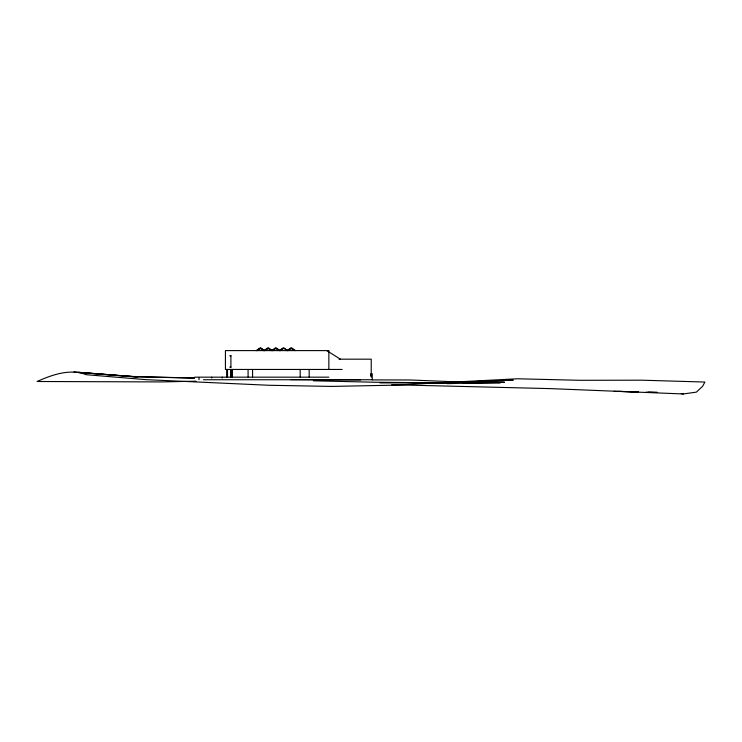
<?xml version="1.0" encoding="UTF-8"?>
<svg xmlns="http://www.w3.org/2000/svg" width="742" height="742" viewBox="0 0 742 742"><rect width="100%" height="100%" fill="white"/><g stroke="black" fill="none" stroke-linecap="round" stroke-linejoin="round"><path stroke-width="1.11" d="M256.222 350.604L259.876 348.035L263.521 350.604M256.806 350.604L260.451 348.035L264.106 350.604M257.381 350.604L261.026 348.035L264.681 350.604M263.92 350.604L267.565 348.035L270.311 349.964M264.495 350.604L268.15 348.035L271.795 350.604M265.07 350.604L268.725 348.035L272.37 350.604M271.609 350.604L275.263 348.035L277.091 349.324M272.193 350.604L275.838 348.035L279.493 350.604M272.768 350.604L276.414 348.035L280.068 350.604M279.307 350.604L282.952 348.035M279.882 350.604L283.537 348.035L287.182 350.604M280.457 350.604L284.112 348.035L287.757 350.604M286.996 350.604L290.651 348.035L293.387 349.964M287.571 350.604L291.226 348.035L294.88 350.604M288.156 350.604L291.801 348.035L295.455 350.604M391.757 384.718L550.23 388.613L683.317 393.965L696.386 392.119L702.6 386.313L704.9 382.047L641.858 380.192L579.864 380.294L517.452 378.782L393.919 385.181L331.303 386.415L268.836 385.265L145.812 379.644L86.165 374.701C70.202 368.31 51.94 374.831 37.1 381.499L161.283 381.917L196.018 381.193M456.061 382.353L513.214 380.154L451.479 382.427M447.036 383.651L504.514 382.251L494.153 382.362M450.413 382.863L380.043 382.891M463.073 382.714L482.643 382.492M229.751 355.743L231.04 355.743M339.048 359.174L371.223 359.174L371.223 377.168M229.751 367.169L231.04 367.169M342.173 369.451L225.429 369.451L225.429 350.604L328.854 350.604L328.854 369.451M194.654 377.168L328.854 377.168M203.456 379.737L372.261 379.737L372.261 373.736L370.87 373.736L370.87 376.027M360.612 379.885L290.604 379.635M372.094 379.904L409.983 379.978L466.635 382.269M450.45 382.955L375.443 382.241L313.337 380.804M463.138 383.002L500.099 383.085M614.172 391.322L638.157 391.934M646.152 392.138L657.579 392.425L648.489 392.156M128.83 376.37L194.552 378.068L133.217 376.769L78.225 372.363L137.706 376.927L73.922 371.937M618.847 391.359L638.231 391.878M681.239 393.557L683.317 393.965M326.73 350.604L340.402 359.174M309.164 369.451L309.164 376.955M300.167 369.451L300.204 376.955M252.577 369.451L252.577 376.955M248.06 369.451L248.097 376.955M232.367 369.451L232.367 376.955M231.764 369.451L231.764 376.955M230.91 355.743L230.91 367.169M230.549 369.451L230.549 376.955M227.525 369.451L227.525 376.955M226.681 369.451L226.681 376.955M222.266 377.168L222.266 378.021M211.665 377.168L211.665 378.021M199.004 378.021L199.004 379.737"/></g></svg>
